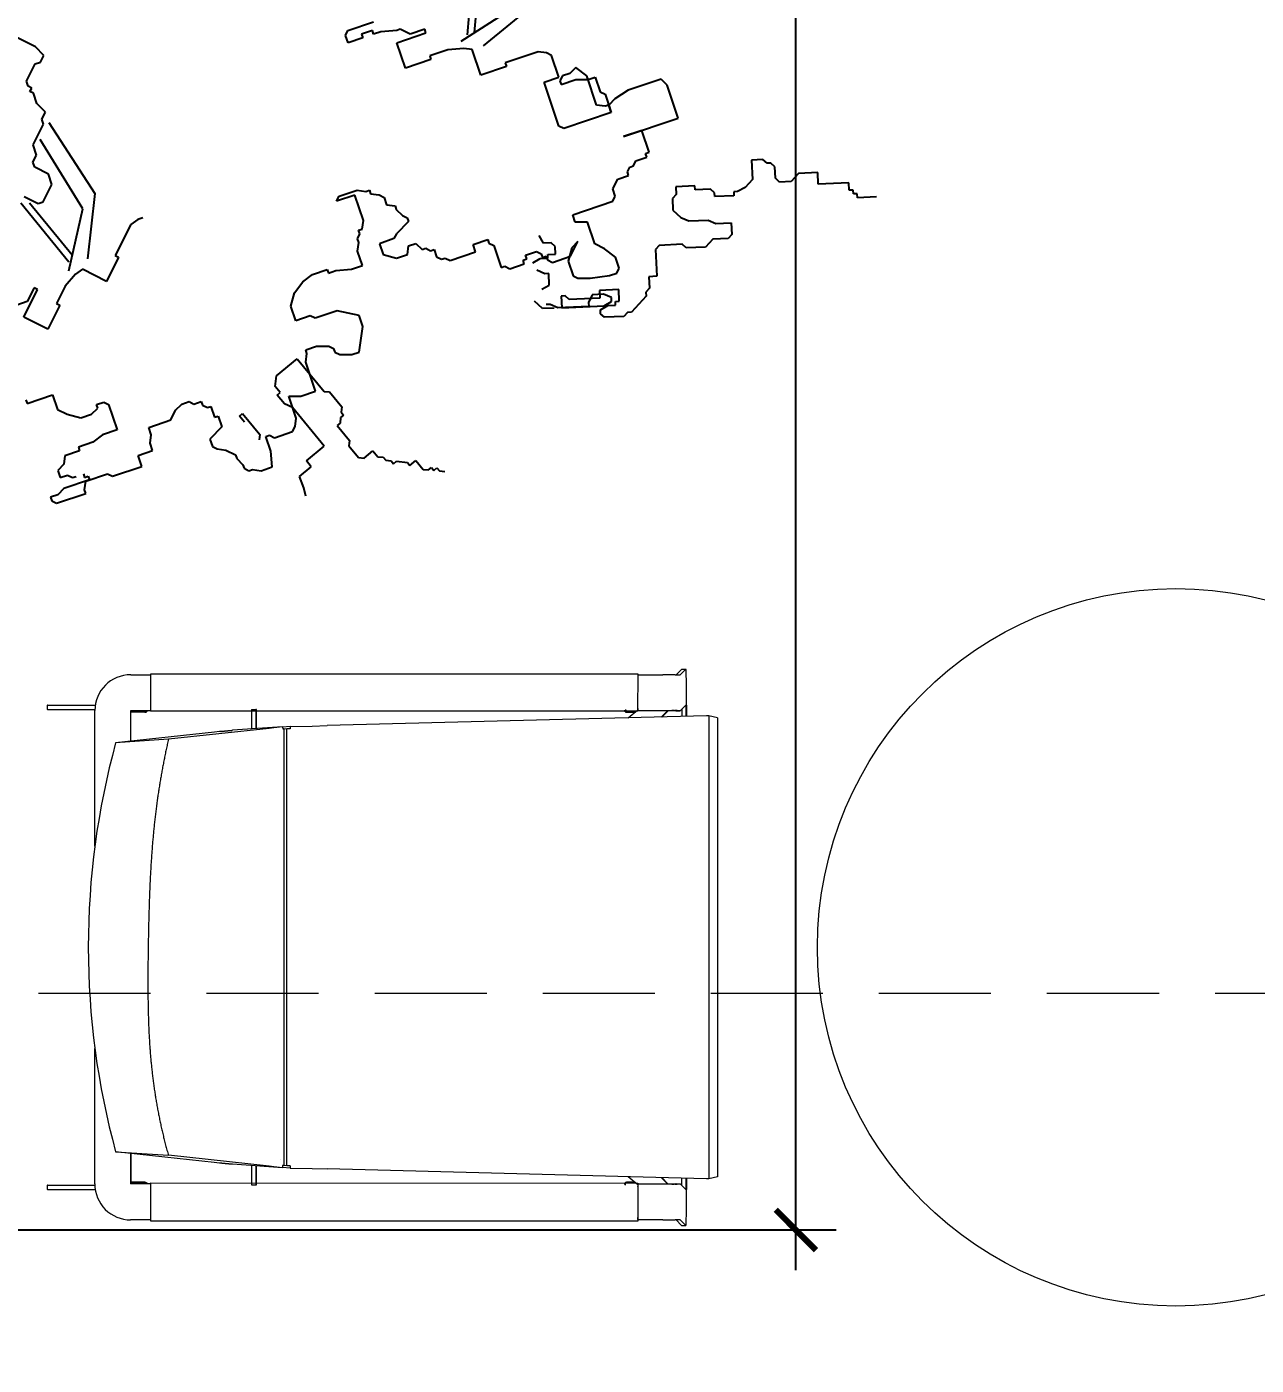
# Model space of a CAD drawing. Header units: millimetres. Extents: x -343543 to 400519, y -115663 to 104219.
# Drawn here: x -81385 to -80013, y 349 to 1842 of the extents above; entities that cross this region are included whole.
import ezdxf

# ---------------------------------------------------------------- set-up
doc = ezdxf.new("R2010")
doc.units = ezdxf.units.MM
doc.linetypes.add('HIDDEN2', pattern=[0.1875, 0.125, -0.0625])
doc.layers.get('0').update_dxf_attribs({"color": 231, "lineweight": 0})
doc.layers.get('DefPoints').update_dxf_attribs({"color": 191})
for name, color, linetype, lineweight in [('A-PATT', 252, 'Continuous', 9), ('A-SYMBOLS', 10, 'Continuous', 13), ('SME-E-COND-LTG', 51, 'Continuous', 18), ('SME-E-LTG-DIM', 55, 'Continuous', 18)]:
    doc.layers.add(name, color=color, linetype=linetype, lineweight=lineweight)
doc.layers.add('XREF MAT BANG NOI THAT$0$FF-Plants', color=8, linetype='Continuous')
doc.styles.add('SM-DIMTEXT', font='SME.shx', dxfattribs={"width": 0.7})
doc.styles.add('XREF MAT BANG NOI THAT$0$Standard', font='txt')
doc.dimstyles.new('SDIM-75', dxfattribs={"dimscale": 75, "dimtxt": 2, "dimasz": 0.6, "dimexe": 0.6, "dimexo": 0.2, "dimgap": 0.5, "dimtad": 1, "dimdec": 0, "dimzin": 12, "dimtxsty": 'SM-DIMTEXT', "dimblk": 'ARCHTICK', "dimcen": 0.12, "dimdle": 0.6, "dimclrd": 7, "dimclre": 8, "dimadec": 0, "dimazin": 3, "dimtfac": 2, "dimtdec": 0, "dimtix": 1, "dimtmove": 1, "dimatfit": 3, "dimfxl": 1, "dimtzin": 0, "dimarcsym": 1})

# ---------------------------------------------------------------- blocks, each defined once
blk = doc.blocks.new('XREF MAT BANG NOI THAT$0$YLD.Studio-01-217')
at = {"color": 8}
for p, q in [((5.03, 94), (5.03, 94.07)), ((5.03, 94.07), (5.63, 94.07)), ((5.03, 94), (5.03, 87.31)), ((5.63, 94), (5.63, 94.07)), ((5.63, 94), (5.63, 87.36)), ((72.37, 94), (72.37, 94.07)), ((72.37, 94.07), (72.97, 94.07)), ((72.37, 94), (72.37, 87.36)), ((72.97, 94), (72.97, 94.07)), ((72.97, 94), (72.97, 87.31)), ((24.82, 87.37), (5.8, 87.37)), ((72.2, 87.37), (53.18, 87.37)), ((8.81, 70.6), (10.33, 84.45)), ((9.82, 77.04), (10.33, 84.45)), ((69.19, 70.6), (67.67, 84.45)), ((67.67, 84.45), (68.18, 77.04)), ((0.77, 82.34), (0.77, 79.62)), ((10.1, 82.34), (5.8, 82.34)), ((5.8, 82.34), (5.8, 79.62)), ((10.09, 82.32), (5.8, 82.32)), ((5.83, 82.32), (5.83, 80.21)), ((6.01, 80.36), (6.01, 82.32)), ((6.04, 80.36), (6.04, 82.32)), ((67.9, 82.34), (72.2, 82.34)), ((67.91, 82.32), (72.2, 82.32)), ((71.96, 80.36), (71.96, 82.32)), ((71.99, 80.36), (71.99, 82.32)), ((72.16, 80.21), (72.16, 82.32)), ((72.2, 79.62), (72.2, 82.34)), ((77.23, 79.62), (77.23, 82.34)), ((0.67, 11.15), (0.67, 79.55)), ((0.67, 79.55), (5.85, 79.55)), ((0.77, 79.6), (0.77, 79.62)), ((5.8, 79.6), (5.8, 79.62)), ((5.85, 79.55), (5.85, 11.15)), ((5.86, 80.17), (6, 80.08)), ((72, 80.08), (72.14, 80.17)), ((72.06, 79.53), (72.06, 11.15)), ((77.42, 79.53), (72.06, 79.53)), ((72.2, 79.6), (72.2, 79.62)), ((77.23, 79.6), (77.23, 79.62)), ((77.42, 11.15), (77.42, 79.53)), ((8.3, 62.92), (9.82, 77.04)), ((69.7, 62.92), (68.18, 77.04)), ((8.71, 69.67), (8.74, 69.89)), ((8.74, 69.89), (8.81, 70.6)), ((69.26, 69.89), (69.19, 70.6)), ((69.29, 69.67), (69.26, 69.89)), ((8.09, 61.03), (8.56, 68.04)), ((69.91, 61.03), (69.44, 68.04)), ((5.63, 65.39), (5.63, 64.78)), ((5.63, 65.39), (8.38, 65.39)), ((5.63, 64.7), (5.63, 64.78)), ((5.63, 64.78), (8.34, 64.78)), ((8.34, 64.7), (5.63, 64.7)), ((69.62, 65.39), (72.34, 65.39)), ((69.66, 64.78), (72.34, 64.78)), ((72.34, 64.7), (69.66, 64.7)), ((72.34, 65.39), (72.34, 64.78)), ((72.34, 64.78), (72.34, 64.7)), ((8.09, 61.03), (8.22, 62.23)), ((8.22, 62.23), (8.3, 62.92)), ((69.78, 62.23), (69.7, 62.92)), ((69.91, 61.03), (69.78, 62.23)), ((8.04, 59.96), (8.11, 61.02)), ((8.09, 61.03), (8.4, 61.01)), ((8.35, 59.96), (8.36, 60.42)), ((8.36, 60.42), (8.39, 60.86)), ((69.64, 60.42), (8.36, 60.42)), ((8.38, 60.86), (8.4, 61.01)), ((8.38, 60.86), (8.39, 61.01)), ((8.38, 60.86), (69.62, 60.86)), ((68.81, 61.31), (68.81, 61.31)), ((69.6, 61.01), (69.91, 61.03)), ((69.62, 60.86), (69.6, 61.01)), ((69.62, 60.86), (69.61, 61.01)), ((69.64, 60.42), (69.61, 60.86)), ((69.65, 59.96), (69.64, 60.42)), ((69.96, 59.96), (69.89, 61.02)), ((8.04, 59.96), (7.97, 56.88)), ((8.04, 59.96), (8.35, 59.96)), ((69.65, 59.96), (69.96, 59.96)), ((69.96, 59.96), (70.03, 56.88)), ((7.97, 56.88), (7.91, 54.75)), ((70.03, 56.88), (70.09, 54.75)), ((6.55, 1.54), (7.91, 54.75)), ((71.45, 1.54), (70.09, 54.75)), ((6.83, 12.52), (5.68, 11.15)), ((5.86, 12.93), (6, 13.02)), ((6.01, 11.55), (6.01, 12.74)), ((6.04, 11.57), (6.04, 12.74)), ((72.32, 11.15), (71.17, 12.52)), ((71.96, 11.57), (71.96, 12.74)), ((71.99, 11.55), (71.99, 12.74)), ((72, 13.02), (72.14, 12.93)), ((5.85, 11.15), (0.67, 11.15)), ((0.77, 11.1), (0.77, 7.66)), ((1.07, 11.15), (0.82, 11.15)), ((5.5, 11.15), (5.75, 11.15)), ((5.8, 11.1), (5.8, 7.66)), ((72.06, 11.15), (77.42, 11.15)), ((72.2, 7.66), (72.2, 11.1)), ((72.25, 11.15), (72.5, 11.15)), ((77.18, 11.15), (76.93, 11.15)), ((77.23, 7.66), (77.23, 11.1)), ((0.77, 5.95), (0.77, 7.66)), ((5.8, 6.97), (6.72, 7.9)), ((5.8, 6.89), (6.71, 7.81)), ((5.8, 7.66), (5.8, 5.97)), ((71.28, 7.9), (72.2, 6.97)), ((71.29, 7.81), (72.2, 6.89)), ((72.2, 5.97), (72.2, 7.66)), ((77.23, 7.66), (77.23, 5.95)), ((0.77, 5.79), (0, 5.02)), ((5.82, 5.82), (5.82, 5.81)), ((5.82, 5.81), (5.82, 5.81)), ((5.82, 5.81), (5.82, 5.21)), ((72.18, 5.81), (72.18, 5.82)), ((72.18, 5.81), (72.18, 5.21)), ((78, 5.02), (77.23, 5.79)), ((0.79, 5.21), (0, 4.42)), ((0, 5.02), (0, 4.42)), ((0.78, 5.22), (0.79, 5.21)), ((0.79, 5.21), (0.79, 5.21)), ((5.82, 5.21), (5.03, 4.42)), ((5.03, 4.42), (6.63, 4.42)), ((5.03, 4.33), (6.63, 4.33)), ((5.63, 5.02), (6.64, 5.02)), ((5.63, 5.02), (5.63, 5.02)), ((5.63, 5.02), (5.63, 5.02)), ((5.82, 5.22), (5.82, 5.21)), ((5.82, 5.21), (5.82, 5.21)), ((71.36, 5.02), (72.37, 5.02)), ((71.37, 4.42), (72.97, 4.42)), ((71.37, 4.33), (72.97, 4.33)), ((72.18, 5.21), (72.18, 5.22)), ((72.97, 4.42), (72.18, 5.21)), ((72.18, 5.21), (72.18, 5.21)), ((72.37, 5.02), (72.37, 5.02)), ((72.37, 5.02), (72.37, 5.02)), ((77.21, 5.21), (77.22, 5.22)), ((77.21, 5.21), (77.21, 5.21)), ((78, 4.42), (77.21, 5.21)), ((78, 5.02), (78, 4.42)), ((6.55, 1.21), (6.55, 1.54)), ((6.55, 1.21), (71.45, 1.21)), ((6.81, 0), (6.55, 1.21)), ((71.19, 0), (71.45, 1.21)), ((71.45, 1.21), (71.45, 1.54)), ((6.81, 0), (39, 0)), ((39, 0), (71.19, 0))]:
    blk.add_line(p, q, dxfattribs=at)
at = {"color": 8, "extrusion": (0, 0, -1)}
for centre, major_axis, ratio, start_param, end_param in [((39.01, -4.38), (-100.64, 0.06), 0.920781, 1.281255, 1.570164), ((38.99, -4.38), (-100.64, -0.06), 0.920781, 1.571429, 1.860338), ((5.8, 82.34), (5.03, 0), 0.999389, 3.141593, 4.712389), ((72.2, 82.34), (5.03, 0), 0.999389, 4.712388, 6.283185), ((72.3, 79.62), (-0.101, 0), 0.999389, 4.712389, 6.283185), ((72.3, 79.6), (-0.101, 0), 0.999389, 4.712389, 6.283185), ((77.13, 79.62), (0.101, 0), 0.999389, 0, 1.570796), ((77.13, 79.6), (0.101, 0), 0.999389, 6.283185, 7.853981), ((0.82, 11.1), (0.0503, 0), 0.999389, 3.141593, 4.71239), ((1.07, 11.2), (-0.0503, 0), 0.999389, 3.141593, 4.71239), ((5.75, 11.1), (-0.0503, 0), 0.999389, 1.570796, 3.141593), ((72.25, 11.1), (-0.0503, 0), 0.999389, 6.283185, 7.853982), ((72.5, 11.2), (0.0503, 0), 0.999389, 6.283185, 7.853982), ((76.93, 11.2), (-0.0503, 0), 0.999389, 4.712388, 6.283185), ((77.18, 11.1), (0.0503, 0), 0.999389, 4.712388, 6.283185), ((5.03, 5.02), (-5.03, 0), 0.017507, 6.283185, 6.300611), ((5.03, 4.42), (-5.03, 0), 0.017507, 4.712412, 6.283185), ((5.03, 4.42), (-5.03, 0), 0.017507, 0, 0.017426), ((72.97, 4.42), (-5.03, 0), 0.017507, 3.141593, 4.712464), ((72.97, 5.02), (-5.03, 0), 0.017507, 3.124268, 3.141593), ((72.97, 4.42), (-5.03, 0), 0.017507, 3.124268, 3.141593)]:
    blk.add_ellipse(centre, major_axis=major_axis, ratio=ratio, start_param=start_param, end_param=end_param, dxfattribs=at)
at = {"color": 8}
for points, degree, knots in [([(6.01, 80.36), (6.01, 80.35), (6.01, 80.35), (6.01, 80.33), (6.01, 80.33), (6.01, 80.32), (6.01, 80.31), (6.01, 80.3), (6.01, 80.29), (6.01, 80.28), (6.01, 80.27), (6.01, 80.26), (6.01, 80.25), (6.01, 80.25), (6.01, 80.24), (6.01, 80.23), (6.01, 80.22), (6.01, 80.21), (6.01, 80.2), (6.01, 80.2), (6, 80.19), (6, 80.18), (6, 80.17), (6, 80.17), (6, 80.16), (5.99, 80.15), (5.99, 80.14), (5.99, 80.14), (5.98, 80.13), (5.98, 80.12), (5.97, 80.12), (5.97, 80.11), (5.96, 80.11), (5.96, 80.11), (5.95, 80.1), (5.95, 80.1), (5.94, 80.09), (5.93, 80.09), (5.92, 80.09), (5.91, 80.08), (5.9, 80.08), (5.9, 80.08), (5.89, 80.08), (5.88, 80.08), (5.88, 80.07), (5.87, 80.07), (5.87, 80.07), (5.86, 80.07), (5.85, 80.07), (5.85, 80.07), (5.84, 80.07), (5.83, 80.07), (5.83, 80.07), (5.82, 80.07), (5.82, 80.07), (5.81, 80.07), (5.8, 80.07), (5.8, 80.07)], 3, [0, 0, 0, 0, 0.11689, 0.233409, 0.312095, 0.409065, 0.503979, 0.596879, 0.687638, 0.77928, 0.868407, 0.955167, 1.038789, 1.114733, 1.189461, 1.282462, 1.370109, 1.451685, 1.531663, 1.611071, 1.68835, 1.759104, 1.833062, 1.910679, 1.990103, 2.069024, 2.147732, 2.225739, 2.303335, 2.381652, 2.459562, 2.540136, 2.601921, 2.641909, 2.719639, 2.792453, 2.866123, 2.944924, 3.043467, 3.141545, 3.240707, 3.32258, 3.387247, 3.44975, 3.512124, 3.573035, 3.6337, 3.695192, 3.757868, 3.8333, 3.898562, 3.946845, 3.99622, 4.04655, 4.109222, 4.193586, 4.277069, 4.277069, 4.277069, 4.277069]), ([(5.86, 80.22), (5.86, 80.22), (5.85, 80.22), (5.83, 80.22), (5.82, 80.22), (5.8, 80.22), (5.8, 80.22), (5.8, 80.22), (5.8, 80.22)], 5, [0, 0, 0, 0, 0, 0, 2.145056, 2.145056, 2.145056, 2.153698, 2.153698, 2.153698, 2.153698, 2.153698, 2.153698]), ([(5.86, 80.17), (5.86, 80.17), (5.85, 80.17), (5.85, 80.17), (5.84, 80.17), (5.83, 80.18), (5.82, 80.18), (5.81, 80.18), (5.8, 80.18)], 5, [0, 0, 0, 0, 0, 0, 0.547197, 0.547197, 0.547197, 1.448788, 1.448788, 1.448788, 1.448788, 1.448788, 1.448788]), ([(5.87, 80.08), (5.87, 80.08), (5.87, 80.08), (5.87, 80.08), (5.86, 80.08), (5.86, 80.08), (5.85, 80.08), (5.84, 80.07), (5.83, 80.07), (5.82, 80.07), (5.81, 80.07), (5.8, 80.07)], 5, [0, 0, 0, 0, 0, 0, 0.508417, 0.508417, 0.508417, 1.033284, 1.033284, 1.033284, 1.706158, 1.706158, 1.706158, 1.706158, 1.706158, 1.706158]), ([(5.87, 80.08), (5.86, 80.1), (5.85, 80.11), (5.84, 80.13), (5.83, 80.14), (5.81, 80.16), (5.81, 80.16), (5.81, 80.17), (5.81, 80.17), (5.81, 80.17), (5.81, 80.17), (5.81, 80.17)], 5, [11.334544, 11.334544, 11.334544, 11.334544, 11.334544, 11.334544, 26.991063, 26.991063, 26.991063, 28.593175, 28.593175, 28.593175, 29.023719, 29.023719, 29.023719, 29.023719, 29.023719, 29.023719]), ([(6, 80.21), (5.97, 80.21), (5.95, 80.21), (5.92, 80.21), (5.9, 80.22), (5.87, 80.22), (5.87, 80.22), (5.86, 80.22), (5.86, 80.22), (5.86, 80.22), (5.86, 80.22), (5.86, 80.22)], 5, [11.334544, 11.334544, 11.334544, 11.334544, 11.334544, 11.334544, 26.991063, 26.991063, 26.991063, 28.593175, 28.593175, 28.593175, 29.023719, 29.023719, 29.023719, 29.023719, 29.023719, 29.023719]), ([(6.01, 80.36), (6.01, 80.35), (6.01, 80.34), (6.01, 80.33), (6.01, 80.31), (6.01, 80.29), (6.01, 80.28), (6.01, 80.26), (6.01, 80.24), (6.01, 80.24), (6, 80.22), (6, 80.21), (6, 80.21), (6, 80.21), (6, 80.21)], 5, [0, 0, 0, 0, 0, 0, 0.542954, 0.542954, 0.542954, 1.408857, 1.408857, 1.408857, 1.987463, 1.987463, 1.987463, 2.792709, 2.792709, 2.792709, 2.792709, 2.792709, 2.792709]), ([(9.82, 77.04), (12.65, 77.69), (15.49, 78.23), (18.33, 78.67), (24.32, 79.36), (30.34, 79.69), (33.5, 79.78), (39.48, 79.92), (45.46, 79.94), (48.26, 79.92), (53.97, 79.7), (59.63, 79), (62.49, 78.5), (65.34, 77.85), (68.18, 77.04)], 5, [0, 0, 0, 0, 0, 0, 143.030883, 143.030883, 143.030883, 300.119513, 300.119513, 300.119513, 439.47879, 439.47879, 439.47879, 584.087653, 584.087653, 584.087653, 584.087653, 584.087653, 584.087653]), ([(72, 80.21), (72, 80.21), (72, 80.21), (72, 80.21), (72, 80.22), (72, 80.22), (72, 80.23), (71.99, 80.24), (71.99, 80.26), (71.99, 80.27), (71.99, 80.29), (71.99, 80.31), (71.99, 80.32), (71.99, 80.33), (71.99, 80.35), (71.99, 80.35), (71.99, 80.35), (71.99, 80.36)], 5, [0, 0, 0, 0, 0, 0, 0.536911, 0.536911, 0.536911, 1.088754, 1.088754, 1.088754, 1.960241, 1.960241, 1.960241, 2.533438, 2.533438, 2.533438, 2.792479, 2.792479, 2.792479, 2.792479, 2.792479, 2.792479]), ([(71.99, 80.36), (71.99, 80.35), (71.99, 80.35), (71.99, 80.33), (71.99, 80.32), (71.99, 80.32), (71.99, 80.31), (71.99, 80.3), (71.99, 80.29), (71.99, 80.28), (71.99, 80.27), (71.99, 80.26), (71.99, 80.25), (71.99, 80.24), (71.99, 80.24), (71.99, 80.23), (71.99, 80.22), (71.99, 80.21), (71.99, 80.2), (71.99, 80.2), (72, 80.19), (72, 80.18), (72, 80.18), (72, 80.17), (72, 80.16), (72, 80.16), (72.01, 80.15), (72.01, 80.14), (72.01, 80.14), (72.02, 80.13), (72.02, 80.13), (72.03, 80.12), (72.03, 80.12), (72.04, 80.11), (72.04, 80.11), (72.05, 80.1), (72.05, 80.1), (72.06, 80.09), (72.07, 80.09), (72.08, 80.08), (72.09, 80.08), (72.09, 80.08), (72.1, 80.08), (72.1, 80.08), (72.11, 80.08), (72.12, 80.08), (72.12, 80.07), (72.13, 80.07), (72.13, 80.07), (72.14, 80.07), (72.15, 80.07), (72.15, 80.07), (72.16, 80.07), (72.17, 80.07), (72.17, 80.07), (72.18, 80.07), (72.19, 80.07), (72.2, 80.07), (72.2, 80.07)], 3, [0, 0, 0, 0, 0.118575, 0.236568, 0.312938, 0.410491, 0.505804, 0.599127, 0.690371, 0.782411, 0.871975, 0.959156, 1.043994, 1.126599, 1.207363, 1.293546, 1.376205, 1.455832, 1.533951, 1.613121, 1.677681, 1.712548, 1.78403, 1.853619, 1.92614, 2.000996, 2.081456, 2.16069, 2.240225, 2.311815, 2.374583, 2.43713, 2.499591, 2.562227, 2.630148, 2.713105, 2.794534, 2.877109, 2.961639, 3.049065, 3.138304, 3.233148, 3.287982, 3.334241, 3.397902, 3.456961, 3.515158, 3.574289, 3.636452, 3.69898, 3.765217, 3.816921, 3.865538, 3.939618, 4.040082, 4.123824, 4.206307, 4.291108, 4.291108, 4.291108, 4.291108]), ([(72, 80.21), (72.03, 80.21), (72.05, 80.21), (72.08, 80.21), (72.1, 80.22), (72.13, 80.22), (72.13, 80.22), (72.14, 80.22), (72.14, 80.22), (72.14, 80.22), (72.14, 80.22), (72.14, 80.22)], 5, [11.334544, 11.334544, 11.334544, 11.334544, 11.334544, 11.334544, 26.991063, 26.991063, 26.991063, 28.593175, 28.593175, 28.593175, 29.023719, 29.023719, 29.023719, 29.023719, 29.023719, 29.023719]), ([(72.13, 80.08), (72.14, 80.1), (72.15, 80.11), (72.16, 80.13), (72.17, 80.14), (72.19, 80.16), (72.19, 80.16), (72.19, 80.17), (72.19, 80.17), (72.19, 80.17), (72.19, 80.17), (72.19, 80.17)], 5, [11.334544, 11.334544, 11.334544, 11.334544, 11.334544, 11.334544, 26.991063, 26.991063, 26.991063, 28.593175, 28.593175, 28.593175, 29.023719, 29.023719, 29.023719, 29.023719, 29.023719, 29.023719]), ([(72.2, 80.07), (72.19, 80.07), (72.19, 80.07), (72.18, 80.07), (72.17, 80.07), (72.16, 80.07), (72.16, 80.07), (72.14, 80.08), (72.13, 80.08), (72.13, 80.08), (72.13, 80.08), (72.13, 80.08)], 5, [0.924605, 0.924605, 0.924605, 0.924605, 0.924605, 0.924605, 1.331693, 1.331693, 1.331693, 1.881457, 1.881457, 1.881457, 2.645784, 2.645784, 2.645784, 2.645784, 2.645784, 2.645784]), ([(72.14, 80.22), (72.14, 80.22), (72.15, 80.22), (72.17, 80.22), (72.18, 80.22), (72.2, 80.22), (72.2, 80.22), (72.2, 80.22), (72.2, 80.22)], 5, [0, 0, 0, 0, 0, 0, 2.169157, 2.169157, 2.169157, 2.177999, 2.177999, 2.177999, 2.177999, 2.177999, 2.177999]), ([(72.14, 80.17), (72.14, 80.17), (72.15, 80.17), (72.15, 80.17), (72.16, 80.17), (72.17, 80.18), (72.18, 80.18), (72.19, 80.18), (72.2, 80.18)], 5, [0, 0, 0, 0, 0, 0, 0.553924, 0.553924, 0.553924, 1.466485, 1.466485, 1.466485, 1.466485, 1.466485, 1.466485]), ([(8.71, 69.67), (8.69, 69.52), (8.68, 69.32), (8.65, 69.1), (8.62, 68.76), (8.59, 68.39), (8.58, 68.28), (8.57, 68.16), (8.56, 68.04)], 5, [0, 0, 0, 0, 0, 0, 28.611401, 28.611401, 28.611401, 41.574373, 41.574373, 41.574373, 41.574373, 41.574373, 41.574373]), ([(69.44, 68.04), (69.42, 68.31), (69.39, 68.58), (69.37, 68.83), (69.34, 69.17), (69.31, 69.46), (69.3, 69.53), (69.3, 69.6), (69.29, 69.67)], 5, [0, 0, 0, 0, 0, 0, 29.660482, 29.660482, 29.660482, 41.636356, 41.636356, 41.636356, 41.636356, 41.636356, 41.636356]), ([(5.66, 12.92), (5.66, 12.92), (5.66, 12.92), (5.67, 12.92), (5.67, 12.92), (5.68, 12.92), (5.69, 12.92), (5.7, 12.92), (5.71, 12.92), (5.72, 12.92), (5.74, 12.92), (5.76, 12.92), (5.76, 12.92), (5.78, 12.92), (5.79, 12.92), (5.79, 12.92), (5.8, 12.93), (5.81, 12.93), (5.81, 12.93), (5.81, 12.93), (5.81, 12.93)], 5, [101.54699, 101.54699, 101.54699, 101.54699, 101.54699, 101.54699, 101.760588, 101.760588, 101.760588, 102.278567, 102.278567, 102.278567, 103.285538, 103.285538, 103.285538, 104.289953, 104.289953, 104.289953, 105.265877, 105.265877, 105.265877, 106.192097, 106.192097, 106.192097, 106.192097, 106.192097, 106.192097]), ([(5.66, 12.89), (5.69, 12.88), (5.71, 12.88), (5.74, 12.88), (5.79, 12.88), (5.83, 12.88), (5.84, 12.88), (5.85, 12.88), (5.86, 12.88)], 5, [0, 0, 0, 0, 0, 0, 2.619534, 2.619534, 2.619534, 5.038609, 5.038609, 5.038609, 5.038609, 5.038609, 5.038609]), ([(5.73, 13.03), (5.74, 13.03), (5.75, 13.03), (5.76, 13.03), (5.78, 13.03), (5.79, 13.03), (5.81, 13.03), (5.82, 13.03), (5.84, 13.02), (5.84, 13.02), (5.86, 13.02), (5.87, 13.02), (5.87, 13.02), (5.87, 13.02), (5.87, 13.02)], 5, [0, 0, 0, 0, 0, 0, 0.513089, 0.513089, 0.513089, 1.331697, 1.331697, 1.331697, 1.881463, 1.881463, 1.881463, 2.645793, 2.645793, 2.645793, 2.645793, 2.645793, 2.645793]), ([(5.81, 12.93), (5.81, 12.93), (5.81, 12.93), (5.81, 12.93), (5.81, 12.94), (5.82, 12.94), (5.82, 12.94), (5.83, 12.96), (5.84, 12.98), (5.85, 12.99), (5.86, 13), (5.87, 13.02)], 5, [24.815892, 24.815892, 24.815892, 24.815892, 24.815892, 24.815892, 25.657633, 25.657633, 25.657633, 28.556469, 28.556469, 28.556469, 42.485305, 42.485305, 42.485305, 42.485305, 42.485305, 42.485305]), ([(5.86, 12.88), (5.86, 12.88), (5.86, 12.88), (5.86, 12.88), (5.87, 12.88), (5.87, 12.88), (5.88, 12.88), (5.9, 12.88), (5.93, 12.89), (5.95, 12.89), (5.98, 12.89), (6, 12.89)], 5, [24.815892, 24.815892, 24.815892, 24.815892, 24.815892, 24.815892, 25.657633, 25.657633, 25.657633, 28.556469, 28.556469, 28.556469, 42.485305, 42.485305, 42.485305, 42.485305, 42.485305, 42.485305]), ([(6, 12.89), (6, 12.89), (6, 12.89), (6, 12.89), (6, 12.88), (6, 12.87), (6, 12.87), (6.01, 12.85), (6.01, 12.84), (6.01, 12.83), (6.01, 12.81), (6.01, 12.78), (6.01, 12.78), (6.01, 12.76), (6.01, 12.75), (6.01, 12.75), (6.01, 12.75), (6.01, 12.74)], 5, [0, 0, 0, 0, 0, 0, 0.536913, 0.536913, 0.536913, 1.088758, 1.088758, 1.088758, 1.960247, 1.960247, 1.960247, 2.533446, 2.533446, 2.533446, 2.792488, 2.792488, 2.792488, 2.792488, 2.792488, 2.792488]), ([(71.99, 12.74), (71.99, 12.75), (71.99, 12.76), (71.99, 12.76), (71.99, 12.79), (71.99, 12.81), (71.99, 12.82), (71.99, 12.84), (71.99, 12.85), (71.99, 12.86), (72, 12.87), (72, 12.88), (72, 12.89), (72, 12.89), (72, 12.89)], 5, [0, 0, 0, 0, 0, 0, 0.542956, 0.542956, 0.542956, 1.408861, 1.408861, 1.408861, 1.987468, 1.987468, 1.987468, 2.792718, 2.792718, 2.792718, 2.792718, 2.792718, 2.792718]), ([(72.14, 12.88), (72.14, 12.88), (72.14, 12.88), (72.14, 12.88), (72.13, 12.88), (72.13, 12.88), (72.12, 12.88), (72.09, 12.88), (72.07, 12.89), (72.05, 12.89), (72.02, 12.89), (72, 12.89)], 5, [24.815892, 24.815892, 24.815892, 24.815892, 24.815892, 24.815892, 25.657633, 25.657633, 25.657633, 28.556469, 28.556469, 28.556469, 42.485305, 42.485305, 42.485305, 42.485305, 42.485305, 42.485305]), ([(72.13, 13.02), (72.13, 13.02), (72.13, 13.02), (72.13, 13.02), (72.14, 13.02), (72.14, 13.02), (72.15, 13.02), (72.16, 13.02), (72.18, 13.03), (72.19, 13.03), (72.21, 13.03), (72.22, 13.03), (72.23, 13.03), (72.24, 13.03), (72.25, 13.03), (72.26, 13.03), (72.26, 13.03), (72.27, 13.03)], 5, [0, 0, 0, 0, 0, 0, 0.508419, 0.508419, 0.508419, 1.033287, 1.033287, 1.033287, 1.860457, 1.860457, 1.860457, 2.401806, 2.401806, 2.401806, 2.645745, 2.645745, 2.645745, 2.645745, 2.645745, 2.645745]), ([(72.19, 12.93), (72.19, 12.93), (72.19, 12.93), (72.19, 12.93), (72.19, 12.94), (72.18, 12.94), (72.18, 12.94), (72.17, 12.96), (72.16, 12.98), (72.15, 12.99), (72.14, 13), (72.13, 13.02)], 5, [24.815892, 24.815892, 24.815892, 24.815892, 24.815892, 24.815892, 25.657633, 25.657633, 25.657633, 28.556469, 28.556469, 28.556469, 42.485305, 42.485305, 42.485305, 42.485305, 42.485305, 42.485305]), ([(72.34, 12.89), (72.31, 12.88), (72.29, 12.88), (72.26, 12.88), (72.21, 12.88), (72.17, 12.88), (72.15, 12.88), (72.15, 12.88), (72.14, 12.88)], 5, [0, 0, 0, 0, 0, 0, 2.619409, 2.619409, 2.619409, 5.038475, 5.038475, 5.038475, 5.038475, 5.038475, 5.038475]), ([(72.34, 12.92), (72.34, 12.92), (72.34, 12.92), (72.33, 12.92), (72.33, 12.92), (72.32, 12.92), (72.31, 12.92), (72.3, 12.92), (72.29, 12.92), (72.28, 12.92), (72.26, 12.92), (72.24, 12.92), (72.24, 12.92), (72.22, 12.92), (72.21, 12.92), (72.21, 12.92), (72.2, 12.93), (72.19, 12.93), (72.19, 12.93), (72.19, 12.93), (72.19, 12.93)], 5, [101.546984, 101.546984, 101.546984, 101.546984, 101.546984, 101.546984, 101.760582, 101.760582, 101.760582, 102.278562, 102.278562, 102.278562, 103.285535, 103.285535, 103.285535, 104.289953, 104.289953, 104.289953, 105.265881, 105.265881, 105.265881, 106.192099, 106.192099, 106.192099, 106.192099, 106.192099, 106.192099]), ([(0.77, 5.95), (0.77, 5.8), (0.77, 5.66), (0.78, 5.53), (0.78, 5.36), (0.78, 5.26), (0.78, 5.23), (0.78, 5.22), (0.78, 5.22)], 5, [0, 0, 0, 0, 0, 0, 11.747537, 11.747537, 11.747537, 18.277887, 18.277887, 18.277887, 18.277887, 18.277887, 18.277887]), ([(5.82, 5.82), (5.81, 5.82), (5.81, 5.84), (5.81, 5.89), (5.81, 5.99), (5.8, 6.14), (5.8, 6.21), (5.8, 6.3), (5.8, 6.38)], 5, [0, 0, 0, 0, 0, 0, 9.615959, 9.615959, 9.615959, 17.747792, 17.747792, 17.747792, 17.747792, 17.747792, 17.747792]), ([(5.82, 5.22), (5.81, 5.22), (5.81, 5.23), (5.81, 5.26), (5.81, 5.37), (5.81, 5.54), (5.8, 5.67), (5.8, 5.81), (5.8, 5.96), (5.8, 5.97), (5.8, 5.97), (5.8, 5.97)], 5, [0, 0, 0, 0, 0, 0, 6.776554, 6.776554, 6.776554, 18.337778, 18.337778, 18.337778, 18.570187, 18.570187, 18.570187, 18.570187, 18.570187, 18.570187]), ([(72.2, 6.38), (72.2, 6.25), (72.2, 6.12), (72.19, 6.01), (72.19, 5.9), (72.19, 5.84), (72.19, 5.83), (72.19, 5.82), (72.18, 5.82)], 5, [0, 0, 0, 0, 0, 0, 12.839967, 12.839967, 12.839967, 17.733328, 17.733328, 17.733328, 17.733328, 17.733328, 17.733328]), ([(72.2, 5.97), (72.2, 5.82), (72.2, 5.67), (72.19, 5.54), (72.19, 5.37), (72.19, 5.26), (72.19, 5.23), (72.19, 5.22), (72.18, 5.22)], 5, [0, 0, 0, 0, 0, 0, 11.946445, 11.946445, 11.946445, 18.56747, 18.56747, 18.56747, 18.56747, 18.56747, 18.56747]), ([(77.22, 5.22), (77.22, 5.22), (77.22, 5.23), (77.22, 5.26), (77.22, 5.36), (77.23, 5.53), (77.23, 5.66), (77.23, 5.8), (77.23, 5.94), (77.23, 5.95), (77.23, 5.95), (77.23, 5.95)], 5, [0, 0, 0, 0, 0, 0, 6.682096, 6.682096, 6.682096, 18.055785, 18.055785, 18.055785, 18.280688, 18.280688, 18.280688, 18.280688, 18.280688, 18.280688])]:
    blk.add_open_spline(points, degree=degree, knots=knots, dxfattribs=at)
blk = doc.blocks.new('XREF MAT BANG NOI THAT$0$YLD.Studio-03-245')
at = {"layer": 'XREF MAT BANG NOI THAT$0$FF-Plants', "color": 8}
for p, q in [((306.9, -288.4), (303.1, -276.9)), ((350.9, -334.7), (416.5, -281.3)), ((591.1, -297.6), (602.7, -274.6)), ((197.3, -286.9), (193.2, -288.3)), ((193.2, -288.3), (202.8, -316.8)), ((276.1, -311.3), (289.7, -284.5)), ((289.7, -284.5), (320.3, -300)), ((322.2, -296.2), (306.9, -288.4)), ((320.3, -300), (322.2, -296.2)), ((358.6, -338.6), (416.5, -290.9)), ((424.1, -285.1), (416.3, -300.5)), ((448.9, -312.1), (456.7, -296.8)), ((456.7, -296.8), (462.5, -294.9)), ((462.5, -294.9), (470.1, -298.8)), ((470.1, -298.8), (481.6, -295.1)), ((481.6, -295.1), (504.6, -306.7)), ((527.7, -299.1), (539.2, -295.4)), ((539.2, -295.4), (541.2, -291.5)), ((541.2, -291.5), (545, -293.5)), ((545, -293.5), (547, -289.6)), ((547, -289.6), (552.7, -287.8)), ((552.7, -287.8), (571.9, -297.5)), ((571.9, -297.5), (573.8, -303.2)), ((581.4, -307.1), (591.1, -297.6)), ((302.9, -324.9), (276.1, -311.3)), ((410.4, -350.4), (487.5, -302.8)), ((416.3, -300.5), (418.2, -306.2)), ((418.2, -306.2), (437.4, -315.9)), ((506.6, -312.5), (427.6, -363.9)), ((437.4, -315.9), (448.9, -312.1)), ((504.6, -306.7), (510.4, -304.8)), ((510.4, -304.8), (518.1, -308.7)), ((518.1, -308.7), (527.7, -299.1)), ((573.8, -303.2), (581.4, -307.1)), ((84.8, -315.9), (82.1, -321.3)), ((82.1, -321.3), (93.1, -353.9)), ((88.8, -314.5), (84.8, -315.9)), ((91.6, -322.7), (88.8, -314.5)), ((98.4, -329.4), (91.6, -322.7)), ((118.7, -322.5), (110.6, -325.3)), ((110.6, -325.3), (113.3, -333.4)), ((125.5, -329.3), (118.7, -322.5)), ((186.6, -322.3), (181.2, -333.1)), ((202.8, -316.8), (186.6, -322.3)), ((304.8, -321.1), (302.9, -324.9)), ((324, -330.8), (304.8, -321.1)), ((108, -357.9), (98.4, -329.4)), ((113.3, -333.4), (110.6, -338.9)), ((110.6, -338.9), (112, -342.9)), ((135, -330.6), (125.5, -329.3)), ((140.5, -346.9), (135, -330.6)), ((181.2, -333.1), (177.2, -348.1)), ((337.4, -342.3), (324, -330.8)), ((343.1, -350.1), (337.4, -342.3)), ((341.3, -334.7), (410.4, -350.4)), ((93.1, -353.9), (97.1, -352.5)), ((97.1, -352.5), (106.6, -353.8)), ((106.6, -353.8), (114.9, -378.2)), ((112.1, -356.5), (108, -357.9)), ((114.8, -351.1), (110.7, -352.5)), ((110.7, -352.5), (112.1, -356.5)), ((144.6, -345.5), (140.5, -346.9)), ((150.1, -361.8), (144.6, -345.5)), ((177.2, -348.1), (181.3, -360.3)), ((329.5, -376.8), (343.1, -350.1)), ((427.6, -363.9), (354.7, -355.8)), ((158.3, -372.6), (150.1, -361.8)), ((163.8, -388.9), (158.3, -372.6)), ((181.3, -360.3), (188.1, -367.1)), ((188.1, -367.1), (192.2, -365.7)), ((192.2, -365.7), (194.9, -373.8)), ((114.9, -378.2), (112.2, -383.7)), ((112.2, -383.7), (123.2, -416.2)), ((192.2, -379.3), (163.8, -388.9)), ((194.9, -373.8), (192.2, -379.3)), ((356.3, -390.4), (329.5, -376.8)), ((358.3, -386.6), (356.3, -390.4)), ((392.8, -404.1), (358.3, -386.6)), ((123.2, -416.2), (135.4, -412.1)), ((135.4, -412.1), (140.9, -428.4)), ((398.5, -411.8), (392.8, -404.1)), ((400.4, -417.5), (398.5, -411.8)), ((140.9, -428.4), (149, -425.6)), ((149, -425.6), (158.5, -426.9)), ((158.5, -426.9), (166.7, -424.2)), ((166.7, -424.2), (174.9, -448.6)), ((174.9, -448.6), (185.8, -454)), ((185.8, -454), (192.7, -460.8)), ((192.7, -460.8), (195.4, -469)), ((195.4, -469), (192.7, -474.4)), ((192.7, -474.4), (195.5, -482.5)), ((153.5, -492.2), (145.3, -495)), ((167.1, -505.7), (153.5, -492.2)), ((191.4, -483.9), (188.7, -489.4)), ((188.7, -489.4), (190.1, -493.4)), ((195.5, -482.5), (191.4, -483.9)), ((142.6, -500.4), (141.3, -509.9)), ((145.3, -495), (142.6, -500.4)), ((179.3, -501.6), (167.1, -505.7)), ((190.1, -493.4), (177.9, -497.5)), ((177.9, -497.5), (179.3, -501.6)), ((131.8, -522.2), (125, -529)), ((135.9, -520.8), (131.8, -522.2)), ((141.3, -509.9), (135.9, -520.8)), ((121, -530.4), (118.3, -535.8)), ((118.3, -535.8), (119.6, -539.9)), ((125, -529), (121, -530.4)), ((182, -528.7), (158.8, -547.8)), ((172.6, -530.8), (179.3, -525.4)), ((179.3, -525.4), (182, -528.7)), ((119.6, -539.9), (118.3, -549.4)), ((118.3, -549.4), (122.5, -561.6)), ((158.8, -547.8), (152.7, -547.2)), ((122.5, -561.6), (140.1, -560.2)), ((140.1, -560.2), (156.5, -554.7)), ((157.8, -558.7), (155.1, -564.2)), ((155.1, -564.2), (162, -584.5)), ((156.5, -554.7), (157.8, -558.7)), ((205.4, -570.7), (212.1, -565.2)), ((212.1, -565.2), (224.1, -566.4)), ((224.1, -566.4), (243.2, -589.6)), ((177, -588.5), (201.4, -580.3)), ((188.9, -584.3), (192.8, -575.6)), ((192.8, -575.6), (202.7, -567.4)), ((201.4, -580.3), (201.4, -593.8)), ((202.7, -567.4), (205.4, -570.7)), ((89.8, -599.1), (99.1, -596.9)), ((99.1, -596.9), (111.9, -592.1)), ((111.9, -592.1), (122.8, -605.4)), ((145.8, -619.8), (188.9, -584.3)), ((162, -584.5), (167.5, -587.2)), ((167.5, -587.2), (177, -588.5)), ((201.4, -593.8), (206.9, -610.1)), ((243.2, -589.6), (206.8, -619.6)), ((285.5, -588.1), (301.9, -582.5)), ((291, -604.3), (285.5, -588.1)), ((301.9, -582.5), (316.8, -586.5)), ((316.8, -586.5), (329.1, -596)), ((329.1, -596), (337.3, -606.8)), ((122.8, -605.4), (129.4, -599.9)), ((129.4, -599.9), (145.8, -619.8)), ((206.9, -610.1), (239.4, -599.1)), ((239.4, -599.1), (248.9, -600.4)), ((248.9, -600.4), (253, -599.1)), ((253, -599.1), (257.1, -611.3)), ((257.1, -611.3), (257.2, -624.8)), ((288.3, -609.8), (291, -604.3)), ((296.6, -634.2), (288.3, -609.8)), ((337.3, -606.8), (342.8, -623.1)), ((206.2, -625.6), (189.6, -639.3)), ((206.8, -619.6), (206.2, -625.6)), ((257.2, -624.8), (254.5, -630.3)), ((342.8, -623.1), (338.7, -624.5)), ((338.7, -624.5), (341.5, -632.6)), ((168.8, -634.2), (152.2, -647.9)), ((171.5, -637.5), (168.8, -634.2)), ((177.5, -638.1), (171.5, -637.5)), ((180.3, -641.4), (177.5, -638.1)), ((183.6, -638.7), (180.3, -641.4)), ((189.6, -639.3), (183.6, -638.7)), ((250.4, -631.7), (247.8, -637.1)), ((247.8, -637.1), (247.8, -650.7)), ((254.5, -630.3), (250.4, -631.7)), ((291.3, -658.6), (296.6, -634.2)), ((341.5, -632.6), (342.9, -650.2)), ((425.7, -654), (418.8, -633.6)), ((418.8, -633.6), (424.3, -636.3)), ((424.3, -636.3), (431.1, -656.7)), ((146.2, -647.3), (132.9, -658.2)), ((152.2, -647.9), (146.2, -647.3)), ((247.8, -650.7), (250.6, -658.8)), ((342.9, -650.2), (347, -662.4)), ((397.2, -663.6), (425.7, -654)), ((431.1, -656.7), (429.8, -666.2)), ((595.4, -646.4), (603.6, -643.6)), ((600.9, -662.7), (595.4, -646.4)), ((603.6, -643.6), (609.1, -646.3)), ((609.1, -646.3), (618.7, -674.8)), ((132.9, -658.2), (132.3, -664.2)), ((132.3, -664.2), (140.5, -674.2)), ((250.6, -658.8), (279.1, -662.8)), ((279.1, -662.8), (291.3, -658.6)), ((347, -662.4), (363.3, -656.9)), ((363.3, -656.9), (372.8, -658.3)), ((372.8, -658.3), (376.9, -656.9)), ((376.9, -656.9), (382.3, -659.6)), ((382.3, -659.6), (386.4, -658.2)), ((386.4, -658.2), (387.7, -662.3)), ((387.7, -662.3), (397.2, -663.6)), ((427.1, -671.6), (425.8, -681.1)), ((431.2, -670.2), (427.1, -671.6)), ((429.8, -666.2), (431.2, -670.2)), ((605, -661.3), (600.9, -662.7)), ((609.1, -673.5), (605, -661.3)), ((133.3, -685.7), (130, -688.4)), ((133.9, -679.6), (133.3, -685.7)), ((140.5, -674.2), (133.9, -679.6)), ((359.4, -685.5), (355.4, -700.4)), ((371.5, -681.3), (359.4, -685.5)), ((377.1, -697.6), (371.5, -681.3)), ((423.1, -686.6), (415, -689.3)), ((425.8, -681.1), (423.1, -686.6)), ((605, -674.9), (609.1, -673.5)), ((607.8, -683), (605, -674.9)), ((609.2, -700.7), (607.8, -683)), ((129.4, -694.5), (126.1, -697.2)), ((126.1, -697.2), (128.8, -700.5)), ((128.8, -700.5), (127.6, -712.6)), ((130, -688.4), (129.4, -694.5)), ((355.4, -700.4), (359.5, -712.6)), ((382.5, -700.3), (377.1, -697.6)), ((396.1, -713.8), (382.5, -700.3)), ((409.6, -700.2), (402.9, -707)), ((413.7, -698.8), (409.6, -700.2)), ((415, -689.3), (413.7, -698.8)), ((567.2, -710.4), (595.6, -700.7)), ((595.6, -700.7), (606.6, -733.3)), ((610.6, -704.7), (609.2, -700.7)), ((127.6, -712.6), (124.3, -715.3)), ((124.3, -715.3), (129.8, -721.9)), ((359.5, -712.6), (369, -713.9)), ((369, -713.9), (371.7, -722.1)), ((400.2, -712.5), (396.1, -713.8)), ((402.9, -707), (400.2, -712.5)), ((576.8, -738.8), (567.2, -710.4)), ((605.2, -715.6), (610.6, -704.7)), ((610.7, -731.9), (605.2, -715.6)), ((119.8, -730.1), (119.2, -736.2)), ((129.8, -721.9), (119.8, -730.1)), ((371.7, -722.1), (365, -728.9)), ((365, -728.9), (366.4, -733)), ((121.4, -745.5), (118.1, -748.3)), ((122, -739.5), (118.6, -742.2)), ((118.6, -742.2), (121.4, -745.5)), ((119.2, -736.2), (122, -739.5)), ((356.9, -745.2), (354.1, -750.7)), ((365, -742.5), (356.9, -745.2)), ((366.4, -733), (363.7, -738.4)), ((363.7, -738.4), (365, -742.5)), ((580.9, -737.5), (576.8, -738.8)), ((587.8, -757.8), (580.9, -737.5)), ((606.6, -733.3), (610.7, -731.9)), ((118.1, -748.3), (117.5, -754.3)), ((355.5, -754.8), (352.8, -760.2)), ((352.8, -760.2), (362.4, -788.7)), ((354.1, -750.7), (355.5, -754.8)), ((589.2, -775.4), (587.8, -757.8)), ((587.9, -784.9), (589.2, -775.4)), ((597.4, -772.7), (635.7, -832.3)), ((362.4, -788.7), (370.7, -785.9)), ((370.7, -785.9), (376.2, -802.2)), ((559.4, -794.6), (587.9, -784.9)), ((604.2, -779.5), (688.5, -787.2)), ((607, -787.6), (681.7, -794.1)), ((372, -803.6), (369.3, -809)), ((376.2, -802.2), (372, -803.6)), ((569.1, -823), (559.4, -794.6)), ((638.5, -854), (592.1, -797.2)), ((369.3, -809), (344.9, -817.3)), ((344.9, -817.3), (346.3, -821.3)), ((346.3, -821.3), (343.6, -826.8)), ((343.6, -826.8), (349.1, -843)), ((573.1, -821.7), (569.1, -823)), ((585.5, -858.3), (573.1, -821.7)), ((349.1, -843), (353.2, -841.7)), ((353.2, -841.7), (354.6, -845.7)), ((354.6, -845.7), (358.6, -844.4)), ((358.6, -844.4), (362.8, -856.6)), ((299.1, -863.4), (307.3, -854.4)), ((299.7, -876.3), (299.1, -863.4)), ((320.6, -862.4), (325.3, -870.8)), ((337.9, -865.9), (341.8, -857.1)), ((350.2, -852.5), (354.9, -860.8)), ((354.9, -860.8), (355.3, -869.4)), ((360.1, -862), (356, -863.4)), ((356, -863.4), (357.4, -867.4)), ((362.8, -856.6), (360.1, -862)), ((372.2, -864.3), (380.6, -859.7)), ((372.6, -872.9), (372.2, -864.3)), ((502.7, -881.7), (551.6, -865.2)), ((551.6, -865.2), (557.1, -881.5)), ((584.2, -867.8), (585.5, -858.3)), ((299.9, -880.6), (303.8, -871.8)), ((301.5, -914.9), (299.9, -880.6)), ((303.8, -871.8), (303.6, -867.5)), ((325.3, -870.8), (338.1, -870.2)), ((338.1, -870.2), (337.9, -865.9)), ((353.3, -868.8), (350.6, -874.3)), ((350.6, -874.3), (357.5, -894.6)), ((357.4, -867.4), (353.3, -868.8)), ((355.3, -869.4), (359.5, -869.2)), ((359.5, -869.2), (359.9, -877.8)), ((359.9, -877.8), (368.5, -877.4)), ((368.5, -877.4), (372.6, -872.9)), ((557.1, -881.5), (581.5, -873.2)), ((581.5, -873.2), (584.2, -867.8)), ((313, -884.3), (300.1, -884.9)), ((300.1, -884.9), (302.3, -932)), ((309.1, -893), (313.2, -888.6)), ((310.7, -927.4), (309.1, -893)), ((313.2, -888.6), (313, -884.3)), ((352.1, -891.9), (335.8, -897.4)), ((367, -895.9), (352.1, -891.9)), ((357.5, -894.6), (373.8, -902.7)), ((500.1, -887.2), (502.7, -881.7)), ((517.9, -940.1), (500.1, -887.2)), ((553.1, -882.8), (549, -884.2)), ((549, -884.2), (554.5, -900.5)), ((558.5, -885.5), (553.1, -882.8)), ((561.3, -893.7), (558.5, -885.5)), ((568.1, -900.4), (561.3, -893.7)), ((335.8, -897.4), (333.1, -902.8)), ((333.1, -902.8), (333.2, -916.4)), ((373.8, -902.7), (367, -895.9)), ((395.5, -899.9), (403.7, -897.1)), ((395.6, -913.4), (395.5, -899.9)), ((403.7, -897.1), (418.8, -941.9)), ((554.5, -900.5), (554.6, -914.1)), ((558.6, -912.7), (568.1, -900.4)), ((305.8, -914.7), (301.5, -914.9)), ((314.6, -918.6), (305.8, -914.7)), ((315.2, -931.5), (314.6, -918.6)), ((333.2, -916.4), (336, -938.1)), ((365.8, -932.6), (371.2, -921.7)), ((371.2, -921.7), (395.6, -913.4)), ((524.7, -933.2), (526, -923.7)), ((526, -923.7), (558.6, -912.7)), ((557.3, -922.2), (541, -927.7)), ((554.6, -914.1), (557.3, -922.2)), ((289.4, -932.6), (293.4, -928.2)), ((290.3, -954.1), (289.4, -932.6)), ((293.4, -928.2), (297.7, -928)), ((297.7, -928), (302.5, -936.3)), ((302.3, -932), (307, -940.4)), ((302.5, -936.3), (302.9, -944.9)), ((307, -940.4), (311.3, -940.2)), ((319.3, -927), (310.7, -927.4)), ((311.3, -940.2), (315.2, -931.5)), ((320.3, -948.4), (319.3, -927)), ((336, -938.1), (338.7, -946.3)), ((356.4, -944.8), (365.8, -932.6)), ((538.3, -933.2), (517.9, -940.1)), ((526.1, -937.3), (517.9, -940.1)), ((517.9, -940.1), (526.1, -937.3)), ((526.1, -937.3), (524.7, -933.2)), ((532.9, -944.1), (526.1, -937.3)), ((541, -927.7), (538.3, -933.2)), ((294.8, -958.2), (290.3, -954.1)), ((302.9, -944.9), (307.2, -944.7)), ((307.2, -944.7), (307.4, -949)), ((307.4, -949), (320.3, -948.4)), ((338.7, -946.3), (344.2, -949)), ((344.2, -949), (356.4, -944.8)), ((418.8, -941.9), (424.3, -944.5)), ((424.3, -944.5), (432.5, -941.8)), ((432.5, -941.8), (443.3, -947.2)), ((443.3, -947.2), (447.5, -959.4)), ((497.7, -974.1), (490.9, -953.7)), ((490.9, -953.7), (511.5, -1014.8)), ((542.5, -959), (532.9, -944.1)), ((295, -962.5), (294.8, -958.2)), ((304.1, -970.6), (295, -962.5)), ((447.5, -959.4), (451.5, -958)), ((451.5, -958), (457, -960.7)), ((457, -960.7), (458.3, -964.7)), ((458.3, -964.7), (463.8, -967.4)), ((463.8, -967.4), (467.9, -979.6)), ((554.8, -995.6), (542.5, -959)), ((313.1, -978.8), (304.1, -970.6)), ((317.4, -978.6), (313.1, -978.8)), ((321.8, -982.7), (317.4, -978.6)), ((334.7, -982.1), (321.8, -982.7)), ((335.1, -990.7), (334.7, -982.1)), ((467.9, -979.6), (472, -978.3)), ((472, -978.3), (473.4, -982.3)), ((473.4, -982.3), (497.7, -974.1)), ((365.1, -989.3), (335.1, -990.7)), ((369.6, -993.4), (365.1, -989.3)), ((370.8, -1019.1), (369.6, -993.4)), ((548.1, -1002.4), (554.8, -995.6)), ((409, -1008.8), (400.8, -1017.8)), ((421.8, -1008.2), (409, -1008.8)), ((426.3, -1012.3), (421.8, -1008.2)), ((434.9, -1011.9), (426.3, -1012.3)), ((435.9, -1033.3), (434.9, -1011.9)), ((511.5, -1014.8), (548.1, -1002.4)), ((366.7, -1023.6), (370.8, -1019.1)), ((367.7, -1045.1), (366.7, -1023.6)), ((400.8, -1017.8), (396.9, -1026.5)), ((396.9, -1026.5), (397.9, -1048)), ((431.6, -1033.5), (435.9, -1033.3)), ((432.4, -1050.7), (431.6, -1033.5)), ((376.7, -1053.3), (367.7, -1045.1)), ((377.4, -1070.4), (376.7, -1053.3)), ((397.9, -1048), (394, -1056.8)), ((394, -1056.8), (394.8, -1073.9)), ((424, -1055.4), (428.3, -1055.2)), ((425, -1076.8), (424, -1055.4)), ((428.3, -1055.2), (432.4, -1050.7)), ((381.9, -1074.5), (377.4, -1070.4)), ((394.8, -1073.9), (381.9, -1074.5)), ((429.3, -1076.6), (425, -1076.8)), ((429.5, -1080.9), (429.3, -1076.6)), ((434.2, -1089.3), (429.5, -1080.9)), ((438.6, -1093.4), (434.2, -1089.3)), ((443.2, -1097.5), (438.6, -1093.4)), ((464.7, -1096.5), (443.2, -1097.5)), ((465.3, -1109.3), (464.7, -1096.5)), ((457.3, -1122.6), (461.4, -1118.1)), ((461.2, -1113.8), (465.3, -1109.3)), ((461.4, -1118.1), (461.2, -1113.8)), ((440.2, -1127.7), (444.4, -1123.2)), ((440.8, -1140.7), (440.2, -1127.7)), ((444.4, -1123.2), (457.3, -1122.6)), ((445.4, -1144.7), (440.8, -1140.7)), ((449.9, -1148.8), (445.4, -1144.7)), ((450.9, -1170.3), (449.9, -1148.8)), ((437.9, -1170.9), (450.9, -1170.3)), ((439.5, -1205.2), (437.9, -1170.9)), ((431, -1205.6), (439.5, -1205.2)), ((431.1, -1209.9), (431, -1205.6)), ((422.8, -1214.6), (427.1, -1214.4)), ((423.8, -1236), (422.8, -1214.6)), ((426.9, -1210.1), (431.1, -1209.9)), ((427.1, -1214.4), (426.9, -1210.1))]:
    blk.add_line(p, q, dxfattribs=at)
at = {"color": 8, "style": 'XREF MAT BANG NOI THAT$0$Standard', "flags": 1}
for tag, p in [('YLD.STUDIO', (-121.4, 0)), ('抖音/小红书/公众号：YLD.STUDIO', (-121.4, 0)), ('YLD.STUDIO', (-121.4, 0)), ('YLD.STUDIO', (-9.5, 3.9)), ('抖音/小红书/公众号：YLD.STUDIO', (-9.5, 3.9)), ('YLD.STUDIO', (-9.5, 3.9))]:
    blk.add_attdef(tag, p, '', height=0.00296, dxfattribs=at)
blk = doc.blocks.new('XREF MAT BANG NOI THAT')
at = {"color": 8}
blk.add_circle((10563.9, 815.1), 400, dxfattribs=at)
at = {"color": 8, "rotation": 90}
blk.add_blockref('XREF MAT BANG NOI THAT$0$YLD.Studio-03-245', (8993.9, 1228.3), dxfattribs=at)
at = {"color": 8, "xscale": -7.950119377061841, "yscale": 7.95011937706184, "zscale": 7.95011937706184, "rotation": 89.99562913460805}
blk.add_blockref('XREF MAT BANG NOI THAT$0$YLD.Studio-01-217', (10052.4, 1125.2), dxfattribs=at)
blk = doc.blocks.new('01.Xref _MB T1')
at = {"layer": 'A-PATT', "color": 8}
blk.add_blockref('XREF MAT BANG NOI THAT', (0, 0), dxfattribs=at)
blk = doc.blocks.new('_ArchTick')
at = {"color": 0, "linetype": 'ByBlock', "const_width": 0.15}
blk.add_lwpolyline([(-0.5, -0.5), (0.5, 0.5)], dxfattribs=at)
blk = doc.blocks.new('*D2033')
at = {"layer": 'DefPoints', "color": 0, "linetype": 'Continuous', "ltscale": 1000, "transparency": 16777216}
for p in [(-81871.5, 500), (-74466.5, 489.6), (-74466.5, -526.4)]:
    blk.add_point(p, dxfattribs=at)
at = {"layer": 'SME-E-LTG-DIM', "color": 8, "linetype": 'Continuous', "lineweight": -2, "ltscale": 1000, "transparency": 16777216}
for p, q in [((-81871.5, 485), (-81871.5, -571.4)), ((-74466.5, 474.6), (-74466.5, -571.4))]:
    blk.add_line(p, q, dxfattribs=at)
at = {"layer": 'SME-E-LTG-DIM', "color": 7, "linetype": 'Continuous', "lineweight": -2, "ltscale": 1000, "transparency": 16777216}
blk.add_line((-81916.5, -526.4), (-74421.5, -526.4), dxfattribs=at)
at = {"layer": 'SME-E-LTG-DIM', "color": 7, "linetype": 'Continuous', "lineweight": -2, "ltscale": 1000, "transparency": 16777216, "xscale": 45, "yscale": 45, "zscale": 45, "rotation": 180}
blk.add_blockref('_ArchTick', (-81871.5, -526.4), dxfattribs=at)
at = {"layer": 'SME-E-LTG-DIM', "color": 7, "linetype": 'Continuous', "lineweight": -2, "ltscale": 1000, "transparency": 16777216, "xscale": 45, "yscale": 45, "zscale": 45}
blk.add_blockref('_ArchTick', (-74466.5, -526.4), dxfattribs=at)
at = {"layer": 'SME-E-LTG-DIM', "color": 0, "linetype": 'Continuous', "ltscale": 1000, "transparency": 16777216, "insert": (-78169, -413.9), "char_height": 150, "attachment_point": 5, "style": 'SM-DIMTEXT'}
blk.add_mtext('7405', dxfattribs=at)
blk = doc.blocks.new('*D2158')
at = {"layer": 'DefPoints', "color": 0, "linetype": 'Continuous', "ltscale": 1000, "transparency": 16777216}
for p in [(-80526.6, 3882.5), (-80508.1, 3882.5), (-81871.5, 500)]:
    blk.add_point(p, dxfattribs=at)
at = {"layer": 'SME-E-LTG-DIM', "color": 7, "linetype": 'Continuous', "lineweight": -2, "ltscale": 1000, "transparency": 16777216}
blk.add_line((-80526.6, 455), (-80526.6, 3927.5), dxfattribs=at)
at = {"layer": 'SME-E-LTG-DIM', "color": 8, "linetype": 'Continuous', "lineweight": -2, "ltscale": 1000, "transparency": 16777216}
for p, q in [((-80523.1, 3882.5), (-80571.6, 3882.5)), ((-81856.5, 500), (-80481.6, 500))]:
    blk.add_line(p, q, dxfattribs=at)
at = {"layer": 'SME-E-LTG-DIM', "color": 7, "linetype": 'Continuous', "lineweight": -2, "ltscale": 1000, "transparency": 16777216, "xscale": 45, "yscale": 45, "zscale": 45}
for p, rotation in [((-80526.6, 3882.5), 90), ((-80526.6, 500), 270)]:
    blk.add_blockref('_ArchTick', p, dxfattribs=dict(at, rotation=rotation))
at = {"layer": 'SME-E-LTG-DIM', "color": 0, "linetype": 'Continuous', "ltscale": 1000, "transparency": 16777216, "insert": (-80639.1, 2191.3), "char_height": 150, "attachment_point": 5, "rotation": 90, "style": 'SM-DIMTEXT'}
blk.add_mtext('3382', dxfattribs=at)

msp = doc.modelspace()

# ---------------------------------------------------------------- block references
at = {"layer": 'A-SYMBOLS'}
msp.add_blockref('01.Xref _MB T1', (-90666.5, 0), dxfattribs=at)

# ---------------------------------------------------------------- next in the draw order: linework, layer by layer
at = {"layer": 'SME-E-COND-LTG', "color": 3, "linetype": 'HIDDEN2', "ltscale": 1000}
msp.add_line((-73746.5, 763.8), (-81785.5, 763.8), dxfattribs=at)

# ---------------------------------------------------------------- next in the draw order: dimensions: what is measured, and where the dimension line sits
at = {"layer": 'SME-E-LTG-DIM', "linetype": 'Continuous', "ltscale": 1000}
dim = msp.add_linear_dim(base=(-80526.6397, 3882.4997), p1=(-81871.5059, 500.0024), p2=(-80508.0911, 3882.4997), angle=90, dimstyle='SDIM-75', dxfattribs=at)
dim.commit()
dim.dimension.update_dxf_attribs({"geometry": '*D2158', "text_midpoint": (-80639.1397, 2191.2511)})
dim = msp.add_linear_dim(base=(-74466.5, -526.4), p1=(-81871.5, 500), p2=(-74466.5, 489.6), dimstyle='SDIM-75', dxfattribs=at)
dim.commit()
dim.dimension.update_dxf_attribs({"geometry": '*D2033', "text_midpoint": (-78169, -413.9)})

doc.saveas('drawing.dxf')
